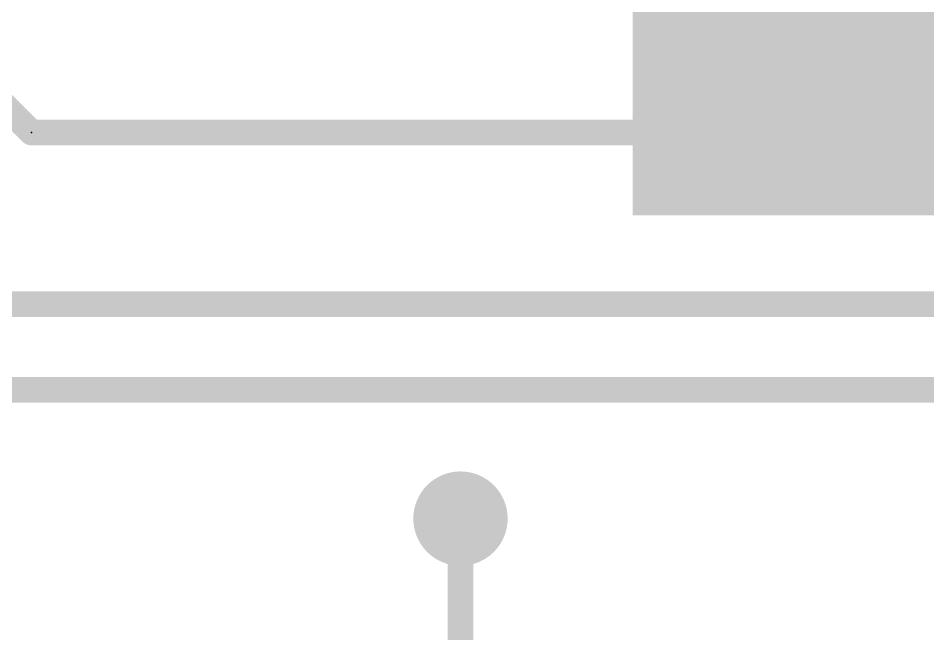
# Model space of a CAD drawing. Extents: x -15.2 to 71.4, y -14.5 to 36.9.
# Drawn here: x 36.75 to 42.14, y 14.81 to 18.46 of the extents above; entities that cross this region are included whole.
import ezdxf

# ---------------------------------------------------------------- set-up
doc = ezdxf.new("R2010")
doc.units = 0
for name, color, linetype in [('1', 12, 'CONTINUOUS'), ('16', 132, 'CONTINUOUS'), ('18', 110, 'CONTINUOUS'), ('24', 53, 'CONTINUOUS')]:
    doc.layers.add(name, color=color, linetype=linetype)

# ---------------------------------------------------------------- blocks, each defined once
blk = doc.blocks.new('RECT')
blk.add_solid([(-0.5, -0.5), (0.5, -0.5), (-0.5, 0.5), (0.5, 0.5)])
blk = doc.blocks.new('ROUNDV')
at = {"const_width": 0.5}
blk.add_lwpolyline([(0, -0.25, 1), (0, 0.25, 1), (0, -0.25)], format="xyb", dxfattribs=at)

msp = doc.modelspace()

# ---------------------------------------------------------------- linework, layer by layer
at = {"layer": '1', "const_width": 0.1524}
for points in [[(43.688, 16.764), (19.05, 16.764)], [(44.958, 16.256), (19.8272, 16.256)], [(39.37, 15.494), (39.37, 14.39)]]:
    msp.add_lwpolyline(points, dxfattribs=at)
at = {"layer": '1', "const_width": 0.0762}
msp.add_lwpolyline([(39.4081, 15.494, 1), (39.3319, 15.494)], format="xyb", dxfattribs=at)
at = {"layer": '16', "const_width": 0.1524}
for points in [[(35.052, 19.558), (36.83, 17.78)], [(36.83, 17.78), (41.91, 17.78)], [(41.91, 17.78), (44.45, 15.24)], [(39.37, 4.318), (39.37, 15.494)]]:
    msp.add_lwpolyline(points, dxfattribs=at)
at = {"layer": '16', "const_width": 0.0762}
for points in [[(36.83, 17.8181, 1), (36.83, 17.7419)], [(36.8031, 17.7531, 1), (36.8569, 17.8069)], [(41.9369, 17.8069, 1), (41.8831, 17.7531)], [(41.91, 17.7419, 1), (41.91, 17.8181)], [(39.4081, 15.494, 1), (39.3319, 15.494)]]:
    msp.add_lwpolyline(points, format="xyb", dxfattribs=at)
at = {"layer": '24'}
msp.add_point((36.83, 17.78), dxfattribs=at)

# ---------------------------------------------------------------- block references
at = {"layer": '1', "xscale": 2, "yscale": 2.5}
msp.add_blockref('RECT', (41.39, 18.54), dxfattribs=at)
at = {"layer": '18', "xscale": 0.5588, "yscale": 0.5588}
msp.add_blockref('ROUNDV', (39.37, 15.494), dxfattribs=at)
msp.add_blockref('ROUNDV', (39.37, 15.494), dxfattribs=at)

doc.saveas('drawing.dxf')
